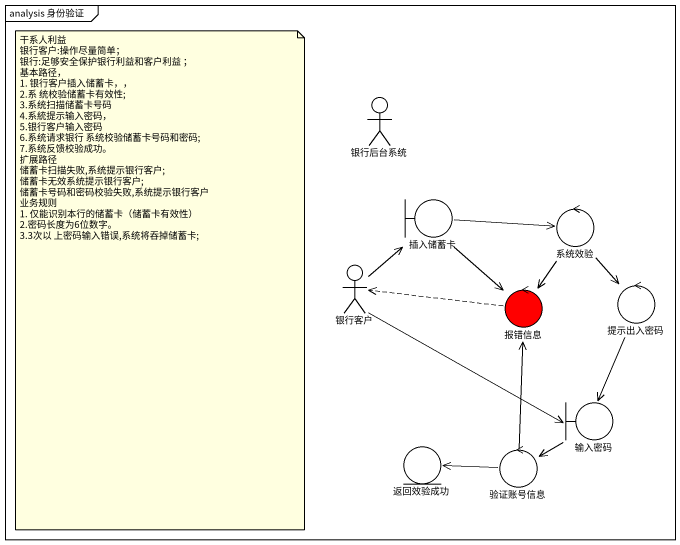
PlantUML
@startuml
mainframe analysis 身份验证
actor 银行后台系统
boundary 插入储蓄卡
control 系统效验
actor 银行客户
control 报错信息 #FF0000
control 提示出入密码
boundary 输入密码
entity 返回效验成功
control 验证账号信息
插入储蓄卡 -right-> 系统效验
插入储蓄卡 --> 报错信息
系统效验 --> 报错信息
系统效验 --> 提示出入密码
银行客户 -up-> 插入储蓄卡
银行客户 -right-> 输入密码
报错信息 .left.> 银行客户
提示出入密码 --> 输入密码
输入密码 --> 验证账号信息
验证账号信息 -up-> 报错信息
验证账号信息 -left-> 返回效验成功
note as N1
  干系人利益
  银行客户:操作尽量简单；
  银行:足够安全保护银行利益和客户利益 ；
  基本路径，
  1. 银行客户插入储蓄卡，，
  2.系 统校验储蓄卡有效性;
  3.系统扫描储蓄卡号码
  4.系統提示输入密码，
  5.银行客户输入密码
  6.系统请求银行 系统校验储蓄卡号码和密码;
  7.系统反馈校验成功。
  扩展路径
  储蓄卡扫描失败,系统提示银行客户;
  储蓄卡无效系统提示银行客户;
  储蓄卡号码和密码校验失败,系统提示银行客户
  业务规则
  1. 仅能识别本行的储蓄卡（储蓄卡有效性）
  2.密码长度为6位数字。
  3.3次以 上密码输入错误,系统将吞掉储蓄卡;
end note
@enduml
